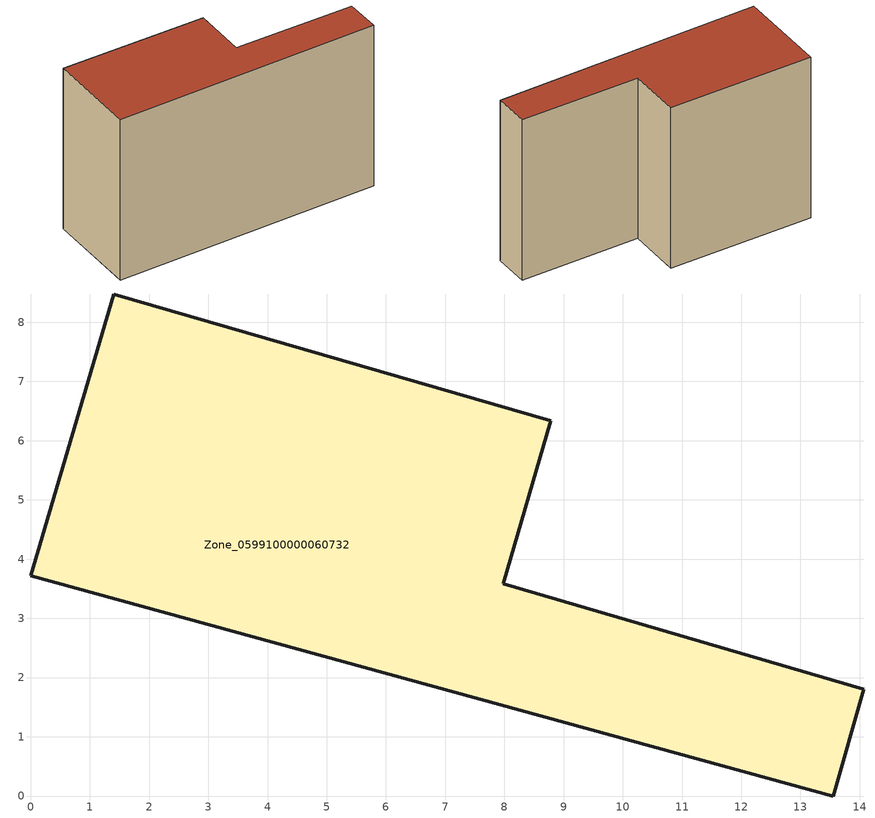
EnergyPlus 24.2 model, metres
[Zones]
Zone_0599100000060732
 floor ground (C_G): 0,3.72 1.4,8.48 8.78,6.34 7.98,3.58 14.07,1.8 13.55,0 z0
 wall outside (C_F): 1.4,8.48 0,3.72 13.55,0 14.07,1.8 7.98,3.58 8.78,6.34 1.4,8.48 z0:9.02
 roof outside (C_R): 0,3.72 13.55,0 14.07,1.8 7.98,3.58 8.78,6.34 1.4,8.48 z9.02
[BUILDING]
Pand.0599100000060732: North Axis=0; Terrain=City; Loads Convergence Tolerance Value=0.04; Temperature Convergence Tolerance Value=0.4; Solar Distribution=FullExterior; Maximum Number of Warmup Days=25; Minimum Number of Warmup Days=1
[Site:Location]
Rotterdam.The.Hague.AP_ZH_NLD Design_Conditions: Latitude=51.96; Longitude=4.45; Time Zone=1; Elevation=-4.5
[SITE:GROUNDTEMPERATURE:BUILDINGSURFACE]
18, 18, 18, 18, 18, 18, 18, 18, 18, 18, 18, 18
[MATERIAL] Thermal Absorptance=0.9; Solar Absorptance=0.7; Visible Absorptance=0.7
Name | Roughness | Thickness | Conductivity | Density | Specific Heat
G.TI.1946 | MediumSmooth | 0.15 | 1 | 540 | 1210
F.TI.1946 | Rough | 0.3 | 0.857143 | 1920 | 840
R.TI.1946 | MediumRough | 0.2 | 0.1 | 1500 | 1000
[CONSTRUCTION]
C_G: G.TI.1946
C_F: F.TI.1946
C_R: R.TI.1946
[ZONE]
Zone_0599100000060732: Type=1; Multiplier=1; Ceiling Height=Autocalculate; Volume=Autocalculate; Floor Area=autocalculate; Part of Total Floor Area=Yes
[ZONEINFILTRATION:DESIGNFLOWRATE]
Infil_Zone_0599100000060732: Zone or ZoneList or Space or SpaceList=Zone_0599100000060732; Schedule=AlwaysOn; Design Flow Rate Calculation Method=Flow/Area; Flow Rate per Floor Area=0.003; Constant Term Coefficient=1; Temperature Term Coefficient=0; Velocity Term Coefficient=0; Velocity Squared Term Coefficient=0
[HVACTEMPLATE:ZONE:IDEALLOADSAIRSYSTEM]
Zone_0599100000060732: Maximum Heating Supply Air Temperature=50; Minimum Cooling Supply Air Temperature=13; Maximum Heating Supply Air Humidity Ratio=0.0156; Minimum Cooling Supply Air Humidity Ratio=0.0077; Heating Limit=NoLimit; Cooling Limit=NoLimit; Dehumidification Control Type=ConstantSensibleHeatRatio; Cooling Sensible Heat Ratio=0.7; Dehumidification Setpoint=60; Humidification Control Type=None; Humidification Setpoint=30; Outdoor Air Method=None; Outdoor Air Flow Rate per Person=0.00944; Outdoor Air Flow Rate per Zone Floor Area=0; Outdoor Air Flow Rate per Zone=0; Demand Controlled Ventilation Type=None; Outdoor Air Economizer Type=NoEconomizer; Heat Recovery Type=None; Sensible Heat Recovery Effectiveness=0.7; Latent Heat Recovery Effectiveness=0.65
[ZONECONTROL:THERMOSTAT]
ThermostatControl_Zone_0599100000060732: Zone or ZoneList=Zone_0599100000060732; Control Type Schedule=DualSetpointControlType; Control 1=Thermostat_Zone_0599100000060732; Temperature Difference Between Cutout And Setpoint=0
[THERMOSTATSETPOINT:DUALSETPOINT]
Thermostat_Zone_0599100000060732: Heating Setpoint Temperature Schedule=HeatingSetpoint_Zone_0599100000060732; Cooling Setpoint Temperature Schedule=CoolingSetpoint_Zone_0599100000060732
[SCHEDULE:COMPACT]
HeatingSetpoint_Zone_0599100000060732: Through: 12/31, For: AllDays, Until: 24:00, 21
CoolingSetpoint_Zone_0599100000060732: Through: 12/31, For: AllDays, Until: 24:00, 24
DualSetpointControlType: Through: 12/31, For: AllDays, Until: 24:00, 4
AlwaysOn: Through: 12/31, For: AllDays, Until: 24:00, 1
